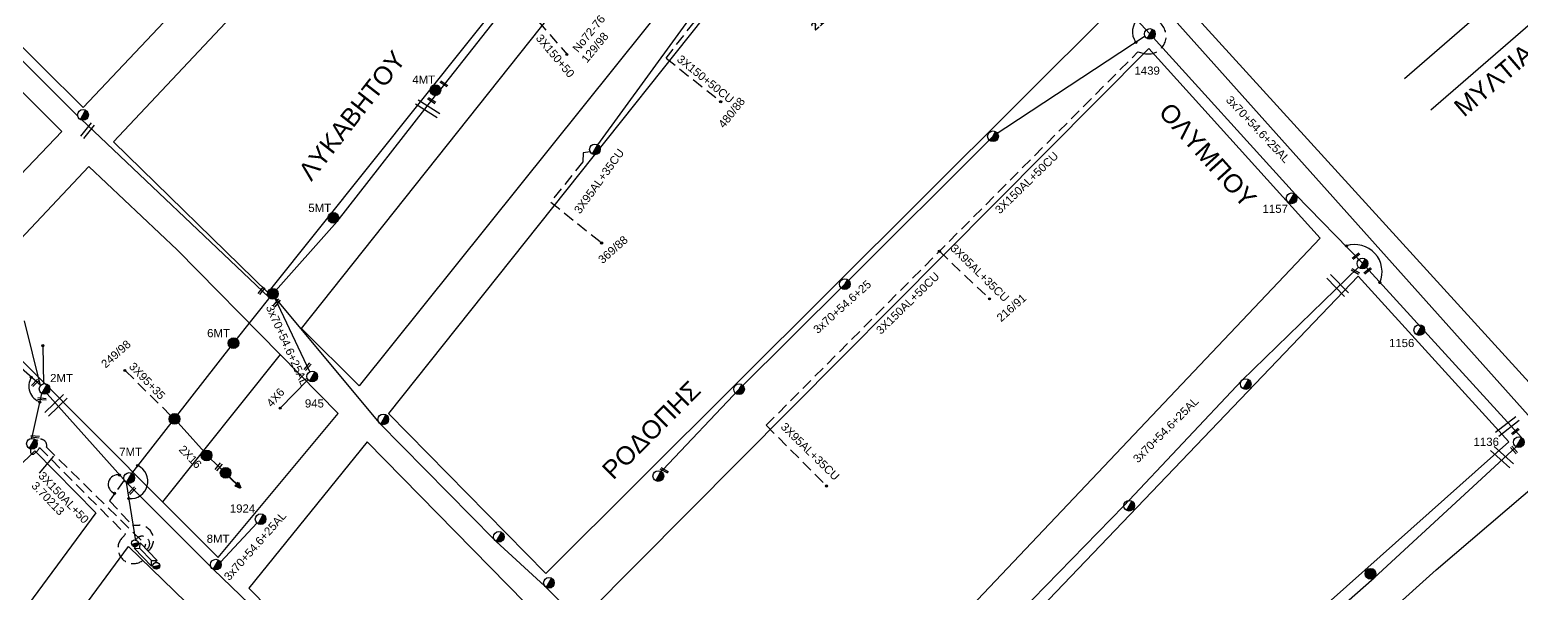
# Model space of a CAD drawing. Header units: millimetres. Extents: x -2449 to 9266, y 48 to 3905.
# Drawn here: x 7989.7 to 8318.3, y 3123.8 to 3247.9 of the extents above; entities that cross this region are included whole.
import ezdxf

# ---------------------------------------------------------------- set-up
doc = ezdxf.new("R2010")
doc.units = ezdxf.units.MM
doc.linetypes.add('DASHED', pattern=[19.05, 12.7, -6.35])
for name, color, linetype in [('Άγνωστα', 7, 'Continuous'), ('Γυμνά εναέρια ΧΤ και ΦΟΠ (3Φ)   4x50+16AL', 7, 'Continuous'), ('Επίτονοι', 7, 'Continuous'), ('Επιγραφές - Σχήματα', 7, 'Continuous'), ('Καλώδια ΧΤ   3x150+50CU', 7, 'DASHED'), ('Καλώδια ΧΤ   3x150+70 XLPE', 7, 'DASHED'), ('Καλώδια ΧΤ   3x150AL+50CU', 7, 'DASHED'), ('Καλώδια ΧΤ   3x150AL+50XLPE', 7, 'DASHED'), ('Μηχανική τομή', 7, 'Continuous'), ('Στύλος Ξύλινος', 7, 'Continuous'), ('Στύλος Ξύλινος @ 1', 7, 'Continuous'), ('Στύλος ΦΜ', 7, 'Continuous'), ('Στύλος ΦΜ @ 1', 7, 'Continuous'), ('Συνδέσεις', 7, 'Continuous'), ('Συνεστραμμένα ΧΤ   3x70+54.6+25 AL', 7, 'SYN_LINE'), ('Τομή', 7, 'Continuous'), ('Υποσταθμός εναέριος 2 στύλων', 7, 'Continuous'), ('Υποσταθμός πόλεως', 7, 'Continuous'), ('Υπόβαθρο ΔΕΗ', 7, 'Continuous'), ('Υπόγεια καλώδια Δικτύου ΧΤ και Παρ. ΧΤ X-95  (3X95AL +35CU  XLPE)', 7, 'DASHED')]:
    doc.layers.add(name, color=color, linetype=linetype)
doc.styles.add('arial', font='arial.ttf')
doc.styles.get("Standard").update_dxf_attribs({"font": 'arial.ttf'})
doc.linetypes.add('SYN_LINE', pattern='A,0.5,-0.0001,["/\\/\\/\\/",Standard,S=0.1,R=0,X=0,Y=-0.05],-0.25', length=0.7501)
doc.dimstyles.new('ISO-25', dxfattribs={"dimtxt": 2.5, "dimasz": 2.5, "dimexe": 1.25, "dimexo": 0.625, "dimtad": 1, "dimtxsty": 'Standard', "dimcen": 2.5, "dimadec": 0, "dimazin": 0, "dimtfac": 1, "dimtmove": 0, "dimatfit": 3, "dimfxl": 0, "dimarcsym": 0})

# ---------------------------------------------------------------- blocks, each defined once
blk = doc.blocks.new('ΥΠΑΡΧΩΝ ΤΣΙΜΕΝΤΕΝΙΟΣ ΣΤΥΛΟΣ')
at = {"layer": 'Στύλος ΦΜ'}
blk.add_hatch(color=7, dxfattribs=at).paths.add_polyline_path([(-1.29, -2.28, 0.574793), (2.62, 0, 0.268822), (1.3, 2.27)])
at = {"layer": 'Στύλος ΦΜ', "color": 7}
blk.add_line((-1.29, -2.28), (1.3, 2.27), dxfattribs=at)
blk.add_circle((0, 0), 2.62, dxfattribs=at)
at = {"layer": 'Στύλος ΦΜ', "flags": 4}
for tag, p in [('ΑΡΙΘΜΟΣ', (-4.68, 8.05)), ('ΤΥΠΟΣ', (-4.91, 3.03))]:
    blk.add_attdef(tag, p, '', height=4, dxfattribs=at)
blk = doc.blocks.new('ΥΠΑΡΧΩΝ ΞΥΛΙΝΟΣ ΣΤΥΛΟΣ')
at = {"layer": 'Στύλος Ξύλινος'}
h = blk.add_hatch(color=7, dxfattribs=at)
h.paths.add_polyline_path([(-2.62, 0, 0.270008), (-1.29, -2.28), (1.3, 2.27, 0.576266)])
h.paths.add_polyline_path([(-1.29, -2.28, 0.574793), (2.62, 0, 0.268822), (1.3, 2.27)])
at = {"layer": 'Στύλος Ξύλινος', "color": 7}
blk.add_line((-1.29, -2.28), (1.3, 2.27), dxfattribs=at)
blk.add_circle((0, 0), 2.62, dxfattribs=at)
at = {"layer": 'Στύλος Ξύλινος', "flags": 4}
for tag, p in [('ΑΡΙΘΜΟΣ', (-4.91, 8.6)), ('ΤΥΠΟΣ', (-4.85, 3.39))]:
    blk.add_attdef(tag, p, '', height=4, dxfattribs=at)
blk = doc.blocks.new('ΥΠΟΣΤΑΘΜΟΣ ΕΝΑΕΡΙΟΣ ΕΠΙ 2 ΣΤΥΛΩΝ')
at = {"layer": 'Υποσταθμός εναέριος 2 στύλων', "linetype": 'Continuous'}
for points in [[(-12, -2.1, 0.574793), (-8.5, -0.1, 0.268822), (-9.6, 2)], [(9.7, -2.1, 0.574793), (13.2, -0.1, 0.268822), (12, 1.9)]]:
    blk.add_hatch(color=256, dxfattribs=at).paths.add_polyline_path(points)
for p, q in [((-12, -2.1), (-9.6, 2)), ((9.7, -2.1), (12, 1.9))]:
    blk.add_line(p, q, dxfattribs=at)
for centre in [(-10.8, -0.1), (10.8, -0.1)]:
    blk.add_circle(centre, 2.36, dxfattribs=at)
at = {"layer": 'Υποσταθμός πόλεως', "linetype": 'Continuous', "ltscale": 40}
blk.add_lwpolyline([(-8.6, 2.8), (8.6, 2.8), (8.6, -2.8), (-8.6, -2.8)], close=True, dxfattribs=at)
for points in [[(-5.8, 0), (-8.6, 2.8)], [(-8.6, -2.8), (-5.8, 0)], [(-5.8, 0), (5.8, 0)], [(5.8, 0), (8.6, 2.8)], [(8.6, -2.8), (5.8, 0)]]:
    blk.add_lwpolyline(points, dxfattribs=at)
at = {"layer": 'Υποσταθμός εναέριος 2 στύλων', "ltscale": 40, "flags": 1}
for tag, p in [('ΜΕΤΑΣΧΗΜΑΤΙΣΜΟΣ', (14.1, 2.5)), ('ΙΣΧΥΣ', (14.1, -0.3)), ('ΑΡΙΘΜΟΣ', (14.2, -3))]:
    blk.add_attdef(tag, p, '', height=1.8, dxfattribs=at)
blk = doc.blocks.new('ΜΗΧΑΝΙΚΗ ΤΟΜΗ')
at = {"layer": 'Μηχανική τομή', "ltscale": 40}
for p, q in [((-1.89, 0.78), (1.89, 0.78)), ((1.89, 0), (-1.89, 0))]:
    blk.add_line(p, q, dxfattribs=at)
blk = doc.blocks.new('ΤΟΜΗ')
at = {"layer": 'Τομή', "ltscale": 40}
for p, q in [((-5.68, 0), (5.68, 0)), ((5.68, -2.33), (-5.68, -2.33))]:
    blk.add_line(p, q, dxfattribs=at)
blk = doc.blocks.new('ΕΠΙΤΟΝΟΣ')
at = {"layer": 'Επίτονοι', "lineweight": 40, "ltscale": 40}
blk.add_hatch(color=256, dxfattribs=at).paths.add_polyline_path([(-1.13, 6.47), (0, 9.1), (1.13, 6.47)])
for p, q in [((-1.13, 6.47), (0, 9.1)), ((0, 9.1), (1.13, 6.47)), ((1.13, 6.47), (-1.13, 6.47)), ((-1.13, 6.47), (0, 6.47)), ((0, 6.47), (0, 0))]:
    blk.add_line(p, q, dxfattribs=at)
blk = doc.blocks.new('_ΣΥΝΔΕΣΗ')
at = {"layer": 'Συνδέσεις', "linetype": 'SYN_LINE', "ltscale": 40}
blk.add_hatch(color=256, dxfattribs=at).paths.add_polyline_path([(0.5, -0.01, 1), (-0.5, -0.01, 1)])
at = {"layer": 'Συνδέσεις'}
blk.add_circle((0, -0.01), 0.5, dxfattribs=at)

msp = doc.modelspace()

# ---------------------------------------------------------------- linework, layer by layer
at = {"layer": 'Άγνωστα', "color": 7, "linetype": 'SYN_LINE', "ltscale": 10}
msp.add_line((8044.82, 3164.55), (8050.95, 3170.8), dxfattribs=at)
at = {"layer": 'Άγνωστα', "color": 151, "linetype": 'SYN_LINE', "ltscale": 20}
msp.add_lwpolyline([(7981.2, 3247.79), (8000.23, 3228.89)], dxfattribs=at)
at = {"layer": 'Άγνωστα', "color": 2, "linetype": 'Continuous', "ltscale": 20}
msp.add_lwpolyline([(8012.13, 3150.16), (8021.55, 3162.16), (8034.53, 3178.85), (8043.2, 3189.73), (8057.42, 3205.69), (8079.03, 3233.44)], dxfattribs=at)
at = {"layer": 'Άγνωστα', "linetype": 'SYN_LINE', "ltscale": 20}
for points in [[(8000.88, 3228.26), (8042.39, 3188.88)], [(8043.8, 3188.72), (8066.65, 3161.31), (8091.97, 3135.6)], [(8103.47, 3125.01), (8153.65, 3075.36)]]:
    msp.add_lwpolyline(points, dxfattribs=at)
at = {"layer": 'Άγνωστα', "color": 2, "linetype": 'DASHED', "ltscale": 0.2}
msp.add_lwpolyline([(8020.67, 3162.93), (8010.65, 3172.84)], dxfattribs=at)
at = {"layer": 'Άγνωστα', "color": 2, "linetype": 'SYN_LINE', "ltscale": 20}
for points in [[(8021.52, 3162.09), (8021.27, 3162.34)], [(8032.81, 3150.29), (8029.48, 3153.33), (8022.34, 3161.28)]]:
    msp.add_lwpolyline(points, dxfattribs=at)
at = {"layer": 'Άγνωστα', "color": 30, "linetype": 'DASHED', "ltscale": 0.2}
msp.add_lwpolyline([(8010.46, 3148.68), (8007.21, 3144.12), (8012.25, 3138.73), (8013.8, 3138.73)], dxfattribs=at)
msp.add_lwpolyline([(8013.8, 3138.73, -0.698865), (8015.72, 3133.04)], format="xyb", dxfattribs=at)
at = {"layer": 'Άγνωστα', "linetype": 'SYN_LINE', "ltscale": 15}
msp.add_lwpolyline([(8092.42, 3135.14), (8103.08, 3125.37)], dxfattribs=at)
at = {"layer": 'Άγνωστα', "linetype": 'Continuous', "ltscale": 0.2}
for centre, radius, start, end in [((8011.84, 3148.41), 3.83, 265.3497, 64.7884), ((8009.02, 3147.75), 2.09, 77.6352, 252.0968)]:
    msp.add_arc(centre, radius, start, end, dxfattribs=at)
at = {"layer": 'Γυμνά εναέρια ΧΤ και ΦΟΠ (3Φ)   4x50+16AL', "color": 151, "ltscale": 0.2}
msp.add_lwpolyline([(8154.4, 3329.04), (8079.03, 3233.44)], dxfattribs=at)
at = {"layer": 'Επιγραφές - Σχήματα', "color": 173, "linetype": 'DASHED', "ltscale": 0.2}
msp.add_line((8129.85, 3241.66), (8136.6, 3250.34), dxfattribs=at)
at = {"layer": 'Επιγραφές - Σχήματα', "linetype": 'Continuous', "ltscale": 0.2}
for centre, radius, start, end in [((8236.76, 3247.47), 4.13, 47.6777, 214.3423), ((8281.63, 3194.59), 5.99, 336.4944, 108.1439)]:
    msp.add_arc(centre, radius, start, end, dxfattribs=at)
at = {"layer": 'Επιγραφές - Σχήματα', "color": 7, "ltscale": 0.15}
msp.add_arc((7993.19, 3169.39), 3.74, 148.6457, 250.1632, dxfattribs=at)
at = {"layer": 'Επιγραφές - Σχήματα', "color": 2, "linetype": 'DASHED', "ltscale": 0.2}
msp.add_arc((8014.42, 3134.66), 1.65, 307.6125, 149.6019, dxfattribs=at)
at = {"layer": 'Καλώδια ΧΤ   3x150+50CU', "linetype": 'DASHED', "ltscale": 0.2}
msp.add_lwpolyline([(8103.2, 3252), (8101.73, 3249.76), (8108.03, 3242.46)], dxfattribs=at)
at = {"layer": 'Καλώδια ΧΤ   3x150+50CU', "color": 173, "ltscale": 0.2}
msp.add_lwpolyline([(8129.85, 3241.66), (8141.95, 3232.06)], dxfattribs=at)
at = {"layer": 'Καλώδια ΧΤ   3x150+70 XLPE', "color": 30, "linetype": 'DASHED', "ltscale": 0.2}
msp.add_lwpolyline([(8151.92, 3160.75), (8233.8, 3243.02), (8235.53, 3242.64, 0.713232), (8239, 3249.14), (8160.02, 3329.52), (8170.9, 3341.16), (8166.33, 3345.52)], format="xyb", dxfattribs=at)
at = {"layer": 'Καλώδια ΧΤ   3x150AL+50XLPE', "color": 27, "ltscale": 0.2}
msp.add_lwpolyline([(7989.82, 3155.55), (7989.82, 3154.84, 0.612744), (7990.58, 3154.45, 0.108778), (7991.81, 3155.83), (8010.77, 3136.73), (8010.14, 3136.13, 1.022692), (8014.91, 3131.31, -2.050369)], format="xyb", dxfattribs=at)
at = {"layer": 'Καλώδια ΧΤ   3x150AL+50XLPE', "color": 133, "ltscale": 0.2}
msp.add_lwpolyline([(7991.06, 3157.41), (7991.48, 3157.58, -0.63433), (7993.33, 3155.9), (8015.16, 3134.5)], format="xyb", dxfattribs=at)
at = {"layer": 'Καλώδια ΧΤ   3x150AL+50XLPE', "color": 2, "linetype": 'SYN_LINE', "ltscale": 15}
msp.add_lwpolyline([(8013.03, 3135.31), (8010.96, 3148.12)], dxfattribs=at)
at = {"layer": 'Καλώδια ΧΤ   3x150AL+50XLPE', "color": 133, "ltscale": 0.2}
msp.add_lwpolyline([(8015.16, 3134.5), (8014.94, 3133.86)], dxfattribs=at)
at = {"layer": 'Συνεστραμμένα ΧΤ   3x70+54.6+25 AL', "color": 173, "ltscale": 20}
msp.add_line((8137.37, 3253.63), (8114.77, 3222.58), dxfattribs=at)
at = {"layer": 'Συνεστραμμένα ΧΤ   3x70+54.6+25 AL', "color": 6, "ltscale": 20}
for p, q in [((8268.54, 3211.6), (8236.47, 3246.99)), ((8283.14, 3196.64), (8268.54, 3211.6)), ((8318.33, 3158.06), (8283.14, 3196.64))]:
    msp.add_line(p, q, dxfattribs=at)
at = {"layer": 'Συνεστραμμένα ΧΤ   3x70+54.6+25 AL', "color": 133, "ltscale": 20}
for p, q in [((8256.72, 3170.65), (8282.45, 3195.57)), ((8230.72, 3143.04), (8256.72, 3170.65)), ((8204.17, 3115.79), (8230.72, 3143.04))]:
    msp.add_line(p, q, dxfattribs=at)
at = {"layer": 'Συνεστραμμένα ΧΤ   3x70+54.6+25 AL', "color": 2, "linetype": 'SYN_LINE', "ltscale": 20}
msp.add_line((8051.39, 3172.57), (8043.7, 3188.67), dxfattribs=at)
at = {"layer": 'Συνεστραμμένα ΧΤ   3x70+54.6+25 AL', "color": 173, "linetype": 'SYN_LINE', "ltscale": 20}
msp.add_lwpolyline([(8236.47, 3246.99), (8205.72, 3280.13), (8181.3, 3305.13), (8155.81, 3329.65)], dxfattribs=at)
at = {"layer": 'Συνεστραμμένα ΧΤ   3x70+54.6+25 AL', "color": 85, "linetype": 'Continuous', "ltscale": 0.2}
msp.add_lwpolyline([(8254.95, 3272.09), (8236.82, 3255.84), (8396.56, 3077.16)], dxfattribs=at)
at = {"layer": 'Συνεστραμμένα ΧΤ   3x70+54.6+25 AL', "color": 6, "linetype": 'SYN_LINE', "ltscale": 20}
msp.add_lwpolyline([(8235.4, 3246.49), (8201.91, 3224.44), (8169.24, 3191.87), (8145.94, 3168.7), (8129.14, 3150.97), (8128.74, 3150.59)], dxfattribs=at)
at = {"layer": 'Συνεστραμμένα ΧΤ   3x70+54.6+25 AL', "color": 133, "linetype": 'SYN_LINE', "ltscale": 10}
for points in [[(7992.08, 3169.5), (7980.85, 3179.4), (7972.32, 3186.6)], [(7992.74, 3169.92), (7992.59, 3178.3)], [(7990.13, 3157.87), (7992.34, 3167.74)]]:
    msp.add_lwpolyline(points, dxfattribs=at)
at = {"layer": 'Συνεστραμμένα ΧΤ   3x70+54.6+25 AL', "color": 133, "linetype": 'SYN_LINE', "ltscale": 15}
msp.add_lwpolyline([(7992.04, 3169.54), (7988.49, 3183.8)], dxfattribs=at)
at = {"layer": 'Συνεστραμμένα ΧΤ   3x70+54.6+25 AL', "color": 30, "linetype": 'SYN_LINE', "ltscale": 20}
msp.add_lwpolyline([(7993.47, 3167.72), (8010.96, 3148.12), (8030.04, 3129.03), (8047.99, 3111.79), (8075.08, 3083.38), (8099.99, 3057.61), (8125.02, 3032.13)], dxfattribs=at)
at = {"layer": 'Συνεστραμμένα ΧΤ   3x70+54.6+25 AL', "color": 5, "linetype": 'SYN_LINE', "ltscale": 20}
msp.add_lwpolyline([(8190.64, 3043.76), (8209.29, 3061.58), (8232.51, 3081.45), (8257.16, 3101.85), (8285.88, 3127.16), (8317.17, 3156.02)], dxfattribs=at)
at = {"layer": 'Συνεστραμμένα ΧΤ   3x70+54.6+25 AL', "color": 30, "linetype": 'SYN_LINE', "ltscale": 10}
msp.add_lwpolyline([(8031.65, 3130.63), (8039.72, 3139.23)], dxfattribs=at)
at = {"layer": 'Υπόβαθρο ΔΕΗ'}
for points in [[(7982.99, 3249), (8102.82, 3375.43), (8122.09, 3358.5), (8001.43, 3230.78), (7982.99, 3249)], [(8008.08, 3223.23), (8129.25, 3352.02), (8153.93, 3330.04), (8042.09, 3190.02), (8008.08, 3223.23)], [(8244.9, 3252.65), (8324.55, 3165.23), (8425.52, 3254.07), (8433.46, 3246.03), (8332.23, 3156.45), (8357.18, 3128.39), (8470.07, 3232.41), (8507.09, 3269.46), (8454.35, 3332.5), (8366.73, 3257.86), (8393.82, 3228.83)], [(8161.68, 3323.25), (8174.78, 3309.88), (8062.2, 3169.48), (8049.5, 3182.09), (8161.68, 3323.25)], [(8187.46, 3275.66), (8197.38, 3285.35), (8180.25, 3303.6), (8068.67, 3163.34)], [(8068.67, 3163.34), (8103.34, 3128.12), (8228.46, 3252.74), (8204.8, 3277.34)], [(8337.76, 3276.33), (8292.58, 3237.11)], [(7967.79, 3195.25), (7996.73, 3225.5), (7951.26, 3271.14), (7923.41, 3239.43), (7967.79, 3195.25)], [(8343.88, 3269.69), (8298.38, 3230.19)], [(8236.2, 3243.75), (8274, 3202.01), (8154.77, 3076.15), (8112.34, 3119.05), (8236.2, 3243.75)], [(7974.75, 3188.19), (8002.64, 3217.82), (8022.12, 3199.42), (8044.8, 3176.38)], [(8162.28, 3068.12), (8187.32, 3042.85), (8315.59, 3157.13), (8282.34, 3193.59), (8162.28, 3068.12)], [(7974.75, 3188.19), (8018.9, 3143.91)], [(8031.13, 3131.61), (8057.57, 3163.32), (8044.8, 3176.38), (8018.9, 3143.91), (8031.13, 3131.61)], [(7893.84, 3059.5), (7959.95, 3124.94), (7990.8, 3155.13), (8004.18, 3141.48), (7922.89, 3031.26)], [(8121.05, 3040.38), (8149.19, 3070.31), (8064.03, 3157.13), (8037.9, 3124.9), (8121.05, 3040.38)], [(8224.33, 3004.74), (8194.32, 3035.74), (8246.67, 3083.24), (8269.93, 3102.27), (8299.58, 3128.87), (8322.78, 3148.76), (8348.95, 3119.19), (8224.33, 3004.74)], [(7930.32, 3024.04), (8011.43, 3134.05), (8024.01, 3121.78), (7937.87, 3016.71), (7930.32, 3024.04)]]:
    msp.add_lwpolyline(points, dxfattribs=at)
at = {"layer": 'Υπόγεια καλώδια Δικτύου ΧΤ και Παρ. ΧΤ X-95  (3X95AL +35CU  XLPE)', "color": 173, "linetype": 'DASHED', "ltscale": 0.2}
msp.add_lwpolyline([(8113.12, 3221.05), (8111.61, 3220.83), (8111.51, 3218.8), (8104.43, 3209.96), (8115.71, 3200.92)], dxfattribs=at)
at = {"layer": 'Υπόγεια καλώδια Δικτύου ΧΤ και Παρ. ΧΤ X-95  (3X95AL +35CU  XLPE)', "color": 30, "linetype": 'DASHED', "ltscale": 0.2}
for points in [[(8190.08, 3199.09), (8201.13, 3188.61)], [(8151.92, 3160.75), (8165.23, 3147.38)]]:
    msp.add_lwpolyline(points, dxfattribs=at)

# ---------------------------------------------------------------- block references
at = {"layer": 'Επίτονοι', "xscale": 0.4499999999996779, "yscale": 0.4499999999996779, "zscale": 0.4499999999996779, "rotation": 225.4713126767563}
msp.add_blockref('ΕΠΙΤΟΝΟΣ', (8033.17, 3149.8), dxfattribs=at)
at = {"layer": 'Μηχανική τομή'}
for p, xscale, yscale, zscale, rotation in [((8080.77, 3235.84), 0.5000000000000344, 0.5000000000000344, 0.5000000000000344, 326.3003763124717), ((8078.09, 3232.14), 0.5000000000000344, 0.5000000000000344, 0.5000000000000344, 326.3003763124717), ((8281.99, 3197.88), 0.4999999999998529, 0.4999999999998529, 0.4999999999998529, 39.01193268899659), ((8281.62, 3194.48), 0.4999999999999283, 0.4999999999999283, 0.4999999999999283, 330.6020184689702), ((8284.58, 3194.64), 0.4999999999998529, 0.4999999999998529, 0.4999999999998529, 39.01193268899659), ((8040.87, 3190.3), 0.5000000000000893, 0.5000000000000893, 0.5000000000000893, 50.58924433222166), ((8044.26, 3187.62), 0.5000000000000893, 0.5000000000000893, 0.5000000000000893, 50.58924433222166), ((8051.03, 3173.53), 0.5000000000000893, 0.5000000000000893, 0.5000000000000893, 50.58924433222166), ((7990.98, 3169.96), 0.4999999999999988, 0.4999999999999988, 0.4999999999999988, 46.46598332618142), ((7992.29, 3166.36), 0.4999999999999993, 0.4999999999999993, 0.4999999999999993, 354.1294130425397), ((7990.79, 3158.05), 0.4999999999999993, 0.4999999999999993, 0.4999999999999993, 354.1294130425397), ((8317.13, 3159.26), 0.4999999999998501, 0.4999999999998501, 0.4999999999998501, 39.01193268899684), ((8316.58, 3155.18), 0.4999999999999621, 0.4999999999999621, 0.4999999999999621, 311.7794829803576), ((8031.41, 3151.48), 0.5000000000000893, 0.5000000000000893, 0.5000000000000893, 50.58924433222166), ((8129.41, 3150.66), 0.4999999999999283, 0.4999999999999283, 0.4999999999999283, 330.6020184689702), ((8012.38, 3146.21), 0.4999999999999988, 0.4999999999999988, 0.4999999999999988, 46.46598332618142)]:
    msp.add_blockref('ΜΗΧΑΝΙΚΗ ΤΟΜΗ', p, dxfattribs=dict(at, xscale=xscale, yscale=yscale, zscale=zscale, rotation=rotation))
at = {"layer": 'Μηχανική τομή', "rotation": 51.5881066260887}
msp.add_blockref('ΜΗΧΑΝΙΚΗ ΤΟΜΗ', (8002.68, 3225.43), dxfattribs=at)
at = {"layer": 'Στύλος Ξύλινος @ 1', "ltscale": 40}
ref = msp.add_blockref('ΥΠΑΡΧΩΝ ΞΥΛΙΝΟΣ ΣΤΥΛΟΣ', (8079.03, 3234.62), dxfattribs=dict(at, xscale=0.4499999999998181, yscale=0.4499999999998181, zscale=0.4499999999998181))
ref.add_attrib('ΤΥΠΟΣ', '4ΜΤ', (8073.94, 3236.03), dxfattribs={"layer": 'Στύλος Ξύλινος', "height": 1.8, "flags": 4})
ref = msp.add_blockref('ΥΠΑΡΧΩΝ ΞΥΛΙΝΟΣ ΣΤΥΛΟΣ', (8056.54, 3206.48), dxfattribs=dict(at, xscale=0.4499999999998181, yscale=0.4499999999998181, zscale=0.4499999999998181))
ref.add_attrib('ΤΥΠΟΣ', '5ΜΤ', (8051.03, 3207.76), dxfattribs={"layer": 'Στύλος Ξύλινος', "height": 1.8, "flags": 4})
at = {"layer": 'Στύλος Ξύλινος @ 1', "ltscale": 40, "xscale": 0.4499999999998181, "yscale": 0.4499999999998181, "zscale": 0.4499999999998181}
for p in [(8043.2, 3189.74), (8021.55, 3162.16), (8028.61, 3154.12), (8032.81, 3150.29), (8285.1, 3128.04)]:
    msp.add_blockref('ΥΠΑΡΧΩΝ ΞΥΛΙΝΟΣ ΣΤΥΛΟΣ', p, dxfattribs=at)
at = {"layer": 'Στύλος Ξύλινος @ 1', "ltscale": 40}
ref = msp.add_blockref('ΥΠΑΡΧΩΝ ΞΥΛΙΝΟΣ ΣΤΥΛΟΣ', (8034.53, 3178.85), dxfattribs=dict(at, xscale=0.4499999999998181, yscale=0.4499999999998181, zscale=0.4499999999998181))
ref.add_attrib('ΤΥΠΟΣ', '6ΜΤ', (8028.73, 3180.17), dxfattribs={"layer": 'Στύλος Ξύλινος', "height": 1.8, "flags": 4})
at = {"layer": 'Στύλος ΦΜ @ 1', "ltscale": 40}
ref = msp.add_blockref('ΥΠΑΡΧΩΝ ΤΣΙΜΕΝΤΕΝΙΟΣ ΣΤΥΛΟΣ', (8236.47, 3246.99), dxfattribs=dict(at, xscale=0.4499999999998181, yscale=0.4499999999998181, zscale=0.4499999999998181))
ref.add_attrib('ΤΥΠΟΣ', '1439', (8233.07, 3238.01), dxfattribs={"layer": 'Στύλος ΦΜ', "height": 1.8, "flags": 4})
at = {"layer": 'Στύλος ΦΜ @ 1', "ltscale": 40, "xscale": 0.4499999999998181, "yscale": 0.4499999999998181, "zscale": 0.4499999999998181}
for p in [(8001.38, 3229.15), (8201.9, 3224.44), (8114.19, 3221.56), (8283.3, 3196.39), (8169.24, 3191.87), (8145.94, 3168.7), (8257.58, 3169.84), (8067.55, 3162.06), (7990.13, 3156.69), (8128.15, 3149.57), (8231.9, 3143.04), (8093, 3136.17), (8104.05, 3126.03)]:
    msp.add_blockref('ΥΠΑΡΧΩΝ ΤΣΙΜΕΝΤΕΝΙΟΣ ΣΤΥΛΟΣ', p, dxfattribs=at)
at = {"layer": 'Στύλος ΦΜ @ 1', "ltscale": 40}
ref = msp.add_blockref('ΥΠΑΡΧΩΝ ΤΣΙΜΕΝΤΕΝΙΟΣ ΣΤΥΛΟΣ', (8267.7, 3210.77), dxfattribs=dict(at, xscale=0.4499999999998181, yscale=0.4499999999998181, zscale=0.4499999999998181))
ref.add_attrib('ΤΥΠΟΣ', '1157', (8261.3, 3207.56), dxfattribs={"layer": 'Στύλος ΦΜ', "height": 1.8, "flags": 4})
ref = msp.add_blockref('ΥΠΑΡΧΩΝ ΤΣΙΜΕΝΤΕΝΙΟΣ ΣΤΥΛΟΣ', (8295.83, 3181.75), dxfattribs=dict(at, xscale=0.4499999999998181, yscale=0.4499999999998181, zscale=0.4499999999998181))
ref.add_attrib('ΤΥΠΟΣ', '1156', (8289.15, 3177.99), dxfattribs={"layer": 'Στύλος ΦΜ', "height": 1.8, "flags": 4})
ref = msp.add_blockref('ΥΠΑΡΧΩΝ ΤΣΙΜΕΝΤΕΝΙΟΣ ΣΤΥΛΟΣ', (7992.92, 3168.76), dxfattribs=dict(at, xscale=0.4499999999998181, yscale=0.4499999999998181, zscale=0.4499999999998181))
ref.add_attrib('ΤΥΠΟΣ', '2ΜΤ', (7994.13, 3170.27), dxfattribs={"layer": 'Στύλος ΦΜ', "height": 1.8, "flags": 4})
ref = msp.add_blockref('ΥΠΑΡΧΩΝ ΤΣΙΜΕΝΤΕΝΙΟΣ ΣΤΥΛΟΣ', (8051.89, 3171.51), dxfattribs=dict(at, xscale=0.4499999999998181, yscale=0.4499999999998181, zscale=0.4499999999998181))
ref.add_attrib('ΤΥΠΟΣ', '945', (8050.27, 3164.68), dxfattribs={"layer": 'Στύλος ΦΜ', "height": 1.8, "flags": 4})
ref = msp.add_blockref('ΥΠΑΡΧΩΝ ΤΣΙΜΕΝΤΕΝΙΟΣ ΣΤΥΛΟΣ', (8317.75, 3157.04), dxfattribs=dict(at, xscale=0.4499999999998181, yscale=0.4499999999998181, zscale=0.4499999999998181))
ref.add_attrib('ΤΥΠΟΣ', '1136', (8307.79, 3156.22), dxfattribs={"layer": 'Στύλος ΦΜ', "height": 1.8, "flags": 4})
ref = msp.add_blockref('ΥΠΑΡΧΩΝ ΤΣΙΜΕΝΤΕΝΙΟΣ ΣΤΥΛΟΣ', (8011.54, 3149.14), dxfattribs=dict(at, xscale=0.4499999999998181, yscale=0.4499999999998181, zscale=0.4499999999998181))
ref.add_attrib('ΤΥΠΟΣ', '7ΜΤ', (8009.36, 3154), dxfattribs={"layer": 'Στύλος ΦΜ', "height": 1.8, "flags": 4})
ref = msp.add_blockref('ΥΠΑΡΧΩΝ ΤΣΙΜΕΝΤΕΝΙΟΣ ΣΤΥΛΟΣ', (8040.52, 3140.08), dxfattribs=dict(at, xscale=0.4499999999998181, yscale=0.4499999999998181, zscale=0.4499999999998181))
ref.add_attrib('ΤΥΠΟΣ', '1924', (8033.73, 3141.52), dxfattribs={"layer": 'Στύλος ΦΜ', "height": 1.8, "flags": 4})
ref = msp.add_blockref('ΥΠΑΡΧΩΝ ΤΣΙΜΕΝΤΕΝΙΟΣ ΣΤΥΛΟΣ', (8030.63, 3130.05), dxfattribs=dict(at, xscale=0.4499999999998181, yscale=0.4499999999998181, zscale=0.4499999999998181))
ref.add_attrib('ΤΥΠΟΣ', '8ΜΤ', (8028.63, 3134.86), dxfattribs={"layer": 'Στύλος ΦΜ', "height": 1.8, "flags": 4})
at = {"layer": 'Συνδέσεις', "xscale": 0.4500000000000455, "yscale": 0.4500000000000455, "zscale": 0.4500000000000455}
for p in [(8233.35, 3245.15), (8107.97, 3242.47), (8141.89, 3232.07), (8115.66, 3200.93), (8190.08, 3199.1), (8279.77, 3200.28), (8287.12, 3192.2), (8201.13, 3188.62), (7992.53, 3178.31), (7989.94, 3171.35), (8010.59, 3172.85), (7991.87, 3165.88), (8044.82, 3164.55), (8013.42, 3151.88), (8009.41, 3149.8), (8008.32, 3145.77), (8165.23, 3147.38), (8011.47, 3144.6)]:
    msp.add_blockref('_ΣΥΝΔΕΣΗ', p, dxfattribs=at)
at = {"layer": 'Τομή'}
for p, xscale, yscale, zscale, rotation in [((8077.63, 3230.98), 0.4999999999998142, 0.4999999999998142, 0.4999999999998142, 327.5077708196879), ((8278.26, 3191.96), 0.4999999999999533, 0.4999999999999533, 0.4999999999999533, 313.7576184540887), ((7995.02, 3165.58), 0.499999999999718, 0.499999999999718, 0.499999999999718, 44.15699741408395), ((8314.88, 3160.96), 0.5000000000000044, 0.5000000000000044, 0.5000000000000044, 37.87080864564807), ((8314.44, 3154.17), 0.500000000000007, 0.500000000000007, 0.500000000000007, 318.4481721521695)]:
    msp.add_blockref('ΤΟΜΗ', p, dxfattribs=dict(at, xscale=xscale, yscale=yscale, zscale=zscale, rotation=rotation))
at = {"layer": 'Υποσταθμός εναέριος 2 στύλων', "xscale": 0.3170552989002043, "yscale": 0.3170552989002043, "zscale": 0.3170552989002043, "rotation": 313.593047775332}
msp.add_blockref('ΥΠΟΣΤΑΘΜΟΣ ΕΝΑΕΡΙΟΣ ΕΠΙ 2 ΣΤΥΛΩΝ', (8015.2, 3132.3), dxfattribs=at)

# ---------------------------------------------------------------- texts
at = {"layer": 'Άγνωστα', "linetype": 'SYN_LINE', "ltscale": 20, "char_height": 1.8, "width": 69.1904, "attachment_point": 1, "style": 'arial'}
for s, insert, rotation in [('3X150+50', (8102.41, 3247.16), 310.1371), ('3X95+35', (8012.67, 3174.82), 313.8352), ('4X6', (8041.63, 3165.8), 48.6437), ('2X16', (8023.64, 3156.54), 313.8352)]:
    msp.add_mtext(s, dxfattribs=dict(at, insert=insert, rotation=rotation))
at = {"layer": 'Επιγραφές - Σχήματα', "linetype": 'SYN_LINE', "ltscale": 20, "char_height": 1.8, "width": 69.1904, "attachment_point": 1, "style": 'arial'}
for s, insert, rotation in [('{\\fArial|b1|i0|c0|p34;217/86}', (8161.54, 3248.95), 41.6909), ('Nο72-76', (8109.08, 3243.92), 50.6879), ('129/98', (8111.04, 3241.61), 50.6879), ('480/88', (8141.21, 3227.21), 51.5937), ('369/88', (8114.68, 3197.58), 41.6909), ('\\A1;216/91', (8202.49, 3184.77), 41.6909), ('249/98', (8005.16, 3174.59), 41.6909), ('3.70213', (7991.18, 3148.54), 313.8352)]:
    msp.add_mtext(s, dxfattribs=dict(at, insert=insert, rotation=rotation))
at = {"layer": 'Επιγραφές - Σχήματα', "char_height": 4, "width": 157.7424, "attachment_point": 1}
for s, insert, rotation in [('ΜΥΛΤΙΑΔΟΥ', (8303.07, 3231.55), 40.7258), ('\\pt128;ΛΥΚΑΒΗΤΟΥ', (8048.54, 3216.81), 51.9842), ('ΟΛΥΜΠΟΥ', (8241.14, 3232.26), 312), ('\\pt128;ΡΟΔΟΠΗΣ', (8115.38, 3151.38), 45)]:
    msp.add_mtext(s, dxfattribs=dict(at, insert=insert, rotation=rotation))
at = {"layer": 'Καλώδια ΧΤ   3x150+50CU', "ltscale": 40, "insert": (8133.22, 3242.52), "char_height": 1.8, "width": 69.1904, "attachment_point": 1, "rotation": 321.061, "style": 'arial'}
msp.add_mtext('3X150+50CU ', dxfattribs=at)
at = {"layer": 'Καλώδια ΧΤ   3x150AL+50CU', "ltscale": 40, "char_height": 1.8, "width": 69.1904, "attachment_point": 1, "rotation": 44.226, "style": 'arial'}
for insert in [(8202.15, 3208.5), (8175.94, 3181.95)]:
    msp.add_mtext('3X150AL+50CU', dxfattribs=dict(at, insert=insert))
at = {"layer": 'Καλώδια ΧΤ   3x150AL+50XLPE', "ltscale": 40, "insert": (7992.72, 3150.73), "char_height": 1.8, "width": 69.1904, "attachment_point": 1, "rotation": 313.8352, "style": 'arial'}
msp.add_mtext('3X150AL+50', dxfattribs=at)
at = {"layer": 'Συνεστραμμένα ΧΤ   3x70+54.6+25 AL', "style": 'arial'}
for rotation, p in [(313.3295, (8253.08, 3232.33)), (294.1374, (8041.63, 3186.78)), (45.0128, (8233.83, 3152.34)), (48.4056, (8033.6, 3126.39))]:
    msp.add_text('3x70+54.6+25AL', height=1.8, rotation=rotation, dxfattribs=at).set_placement(p)
at = {"layer": 'Συνεστραμμένα ΧΤ   3x70+54.6+25 AL', "linetype": 'SYN_LINE', "ltscale": 20, "insert": (8162.08, 3182.17), "char_height": 1.8, "width": 69.1904, "attachment_point": 1, "rotation": 41.927, "style": 'arial'}
msp.add_mtext('3x70+54.6+25', dxfattribs=at)
at = {"layer": 'Υπόγεια καλώδια Δικτύου ΧΤ και Παρ. ΧΤ X-95  (3X95AL +35CU  XLPE)', "linetype": 'DASHED', "ltscale": 0.1, "char_height": 1.8, "width": 69.1904, "attachment_point": 1, "style": 'arial'}
for insert, rotation in [((8109.43, 3208.25), 54.1617), ((8193.61, 3200.87), 315.5134), ((8156.24, 3161.53), 315.5134)]:
    msp.add_mtext('3X95AL+35CU', dxfattribs=dict(at, insert=insert, rotation=rotation))

# ---------------------------------------------------------------- leaders
at = {"layer": 'Επιγραφές - Σχήματα', "ltscale": 40}
msp.add_leader([(7994.9, 3153.98), (7991.75, 3150.22)], dimstyle='ISO-25', override={"dimasz": 1, "dimtad": 0}, dxfattribs=at)

doc.saveas('drawing.dxf')
